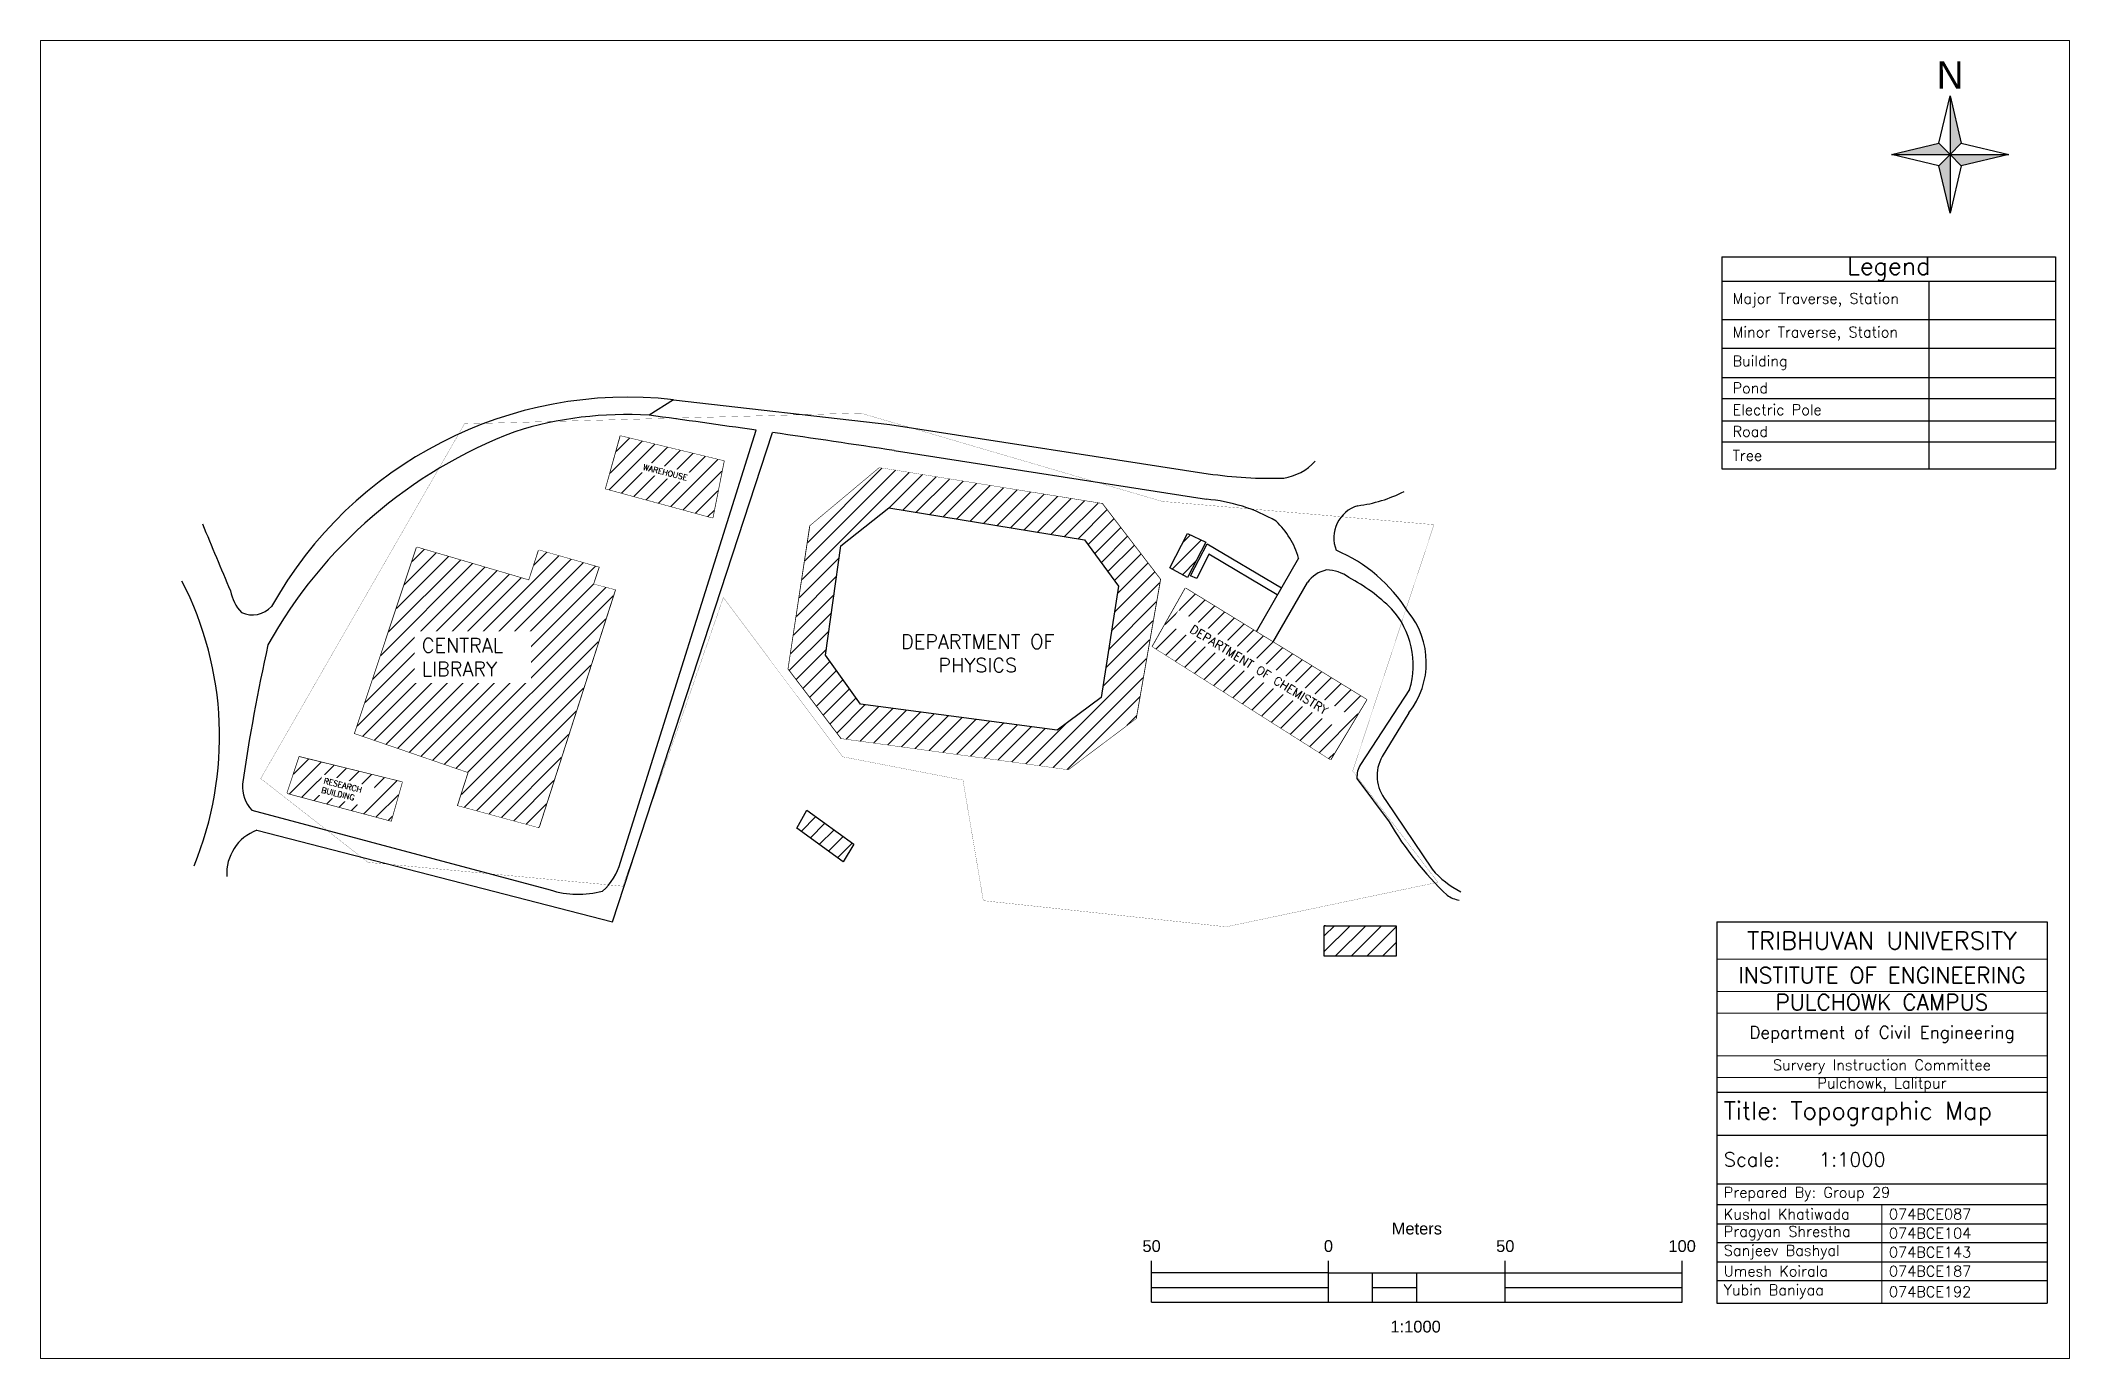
# Paper-space layout 'Layout1' of a CAD drawing. Header units: metres. Extents: x 3 to 576, y 4 to 376.
# The model-space entities are those that its viewports show. They can reach past a viewport. Long polylines and large blocks are cut down to what shows.
import ezdxf
from ezdxf.enums import TextEntityAlignment as Align

# ---------------------------------------------------------------- set-up
doc = ezdxf.new("R2010")
doc.units = ezdxf.units.M
doc.set_wipeout_variables(frame=1)
doc.layers.get('0').update_dxf_attribs({"color": 40})
for name, color, linetype in [('1', 40, 'Continuous'), ('2', 40, 'Continuous'), ('3', 40, 'Continuous'), ('C-TOPO', 7, 'Continuous')]:
    doc.layers.add(name, color=color, linetype=linetype)
doc.styles.add('$0$Scale Bar', font='arial.ttf')
doc.styles.add('North Arrow Text', font='BOD_R.TTF', dxfattribs={"height": 0.1})
doc.styles.get("Standard").update_dxf_attribs({"font": 'simplex.shx'})
doc.styles.add('Text 3mm', font='simplex.shx', dxfattribs={"height": 3})
pattern_1 = [(45, (7524.978, 36758.3044), (-2.218123262, 2.218123262), [])]

# ---------------------------------------------------------------- blocks, each defined once
blk = doc.blocks.new('*U72')
at = {"linetype": 'ByBlock', "lineweight": -2}
h = blk.add_hatch(color=0, dxfattribs=at)
h.paths.add_polyline_path([(0, 63.9), (0, 0), (12.3, 12.3)])
h.paths.add_polyline_path([(0, 0), (-12.3, 12.3), (-63.9, 0)])
h.paths.add_polyline_path([(0, -63.9), (0, 0), (-12.3, -12.3)])
h.paths.add_polyline_path([(0, 0), (12.3, -12.3), (63.9, 0)])
at = {"color": 0, "linetype": 'ByBlock', "lineweight": -2}
blk.add_lwpolyline([(0, 63.9), (12.3, 12.3), (63.9, 0), (12.3, -12.3), (0, -63.9), (-12.3, -12.3), (-63.9, 0), (-12.3, 12.3)], close=True, dxfattribs=at)
for points in [[(0, 63.9), (0, 0), (0, -63.9)], [(-63.9, 0), (0, 0), (63.9, 0)], [(-12.3, 12.3), (0, 0)], [(0, 0), (-12.3, -12.3)], [(12.3, 12.3), (0, 0)], [(0, 0), (12.3, -12.3)]]:
    blk.add_lwpolyline(points, dxfattribs=at)
at = {"color": 0, "linetype": 'ByBlock', "lineweight": -2, "insert": (0, 71.7), "char_height": 29.9, "attachment_point": 8, "style": 'North Arrow Text'}
blk.add_mtext('N', dxfattribs=at)
blk = doc.blocks.new('*T80')
at = {"color": 0, "lineweight": -2, "transparency": 16777216}
for p, q in [((0, 0), (94.34, 0)), ((0, 0), (0, -59.97)), ((94.34, 0), (94.34, -59.97)), ((0, -6.87), (94.34, -6.87)), ((58.49, -6.87), (58.49, -59.97)), ((0, -17.69), (94.34, -17.69)), ((0, -25.81), (94.34, -25.81)), ((0, -34.12), (94.34, -34.12)), ((0, -40.06), (94.34, -40.06)), ((0, -46.42), (94.34, -46.42)), ((0, -52.35), (94.34, -52.35)), ((0, -59.97), (94.34, -59.97))]:
    blk.add_line(p, q, dxfattribs=at)
at = {"color": 0, "transparency": 16777216, "insert": (47.17, -3.44), "char_height": 5, "width": 94.2237, "attachment_point": 5}
blk.add_mtext('Legend', dxfattribs=at)
at = {"color": 253, "transparency": 16777216, "char_height": 3, "width": 52.4887, "attachment_point": 4}
for s, insert in [('Major Traverse, Station', (3, -12.28)), ('Minor Traverse, Station', (3, -21.75)), ('Building', (3, -29.97)), ('Pond', (3, -37.09)), ('Electric Pole', (3, -43.24)), ('Road', (3, -49.39)), ('Tree', (3, -56.16))]:
    blk.add_mtext(s, dxfattribs=dict(at, insert=insert))
blk = doc.blocks.new('*T84')
at = {"color": 0, "lineweight": -2, "transparency": 16777216}
for p, q in [((0, 0), (93.41, 0)), ((0, 0), (0, -79.82)), ((93.41, 0), (93.41, -107.72)), ((0, -48.09), (93.41, -48.09)), ((0, -60.23), (93.41, -60.23)), ((0, -74.03), (93.41, -74.03)), ((0, -79.82), (93.41, -79.82)), ((46.7, -85.34), (93.41, -85.34)), ((46.7, -90.62), (93.41, -90.62)), ((46.7, -96.07), (93.41, -96.07)), ((46.7, -101.34), (93.41, -101.34)), ((46.7, -107.72), (93.41, -107.72))]:
    blk.add_line(p, q, dxfattribs=at)
at = {"color": 0, "linetype": 'ByBlock', "lineweight": -2, "transparency": 16777216}
for p, q in [((0, -79.82), (0, -107.72)), ((0, -85.34), (46.7, -85.34)), ((0, -90.62), (46.7, -90.62)), ((0, -96.07), (46.7, -96.07)), ((0, -101.34), (46.7, -101.34)), ((0, -107.72), (46.7, -107.72))]:
    blk.add_line(p, q, dxfattribs=at)
at = {"layer": 'Defpoints', "color": 8, "linetype": 'ByBlock', "lineweight": 0, "transparency": 16777216}
for p, q in [((0, -10.47), (93.41, -10.47)), ((0, -19.62), (93.41, -19.62)), ((0, -25.74), (93.41, -25.74)), ((0, -37.86), (93.41, -37.86)), ((0, -43.97), (93.41, -43.97)), ((46.7, -79.82), (46.7, -107.72))]:
    blk.add_line(p, q, dxfattribs=at)
at = {"color": 0, "transparency": 16777216, "width": 93.2873, "attachment_point": 5}
for s, insert, char_height in [('TRIBHUVAN UNIVERSITY', (46.7, -5.24), 5), ('INSTITUTE OF ENGINEERING', (46.7, -15.05), 4.5), ('PULCHOWK CAMPUS', (46.7, -22.68), 4.5)]:
    blk.add_mtext(s, dxfattribs=dict(at, insert=insert, char_height=char_height))
at = {"color": 0, "transparency": 16777216, "style": 'Text 3mm'}
for s, insert, char_height, width, attachment_point in [('Department of Civil Engineering', (46.7, -31.8), 3.5, 93.2873, 5), ('Survery Instruction Committee', (46.7, -40.91), 3, 93.2873, 5), ('Pulchowk, Lalitpur', (46.7, -46.03), 3, 93.2873, 5), ('Title: Topographic Map', (2, -54.16), 5, 89.4073, 4), ('Scale:    1:1000', (2, -67.13), 4, 89.4073, 4), ('Prepared By: Group 29', (2, -76.92), 3, 89.4073, 4), ('Kushal Khatiwada', (2, -82.58), 3, 42.7036, 4), ('Pragyan Shrestha', (2, -87.98), 3, 42.7036, 4), ('074BCE087', (48.7, -82.58), 3, 42.7036, 4), ('Sanjeev Bashyal', (2, -93.34), 3, 42.7036, 4), ('074BCE104', (48.7, -87.98), 3, 42.7036, 4), ('Umesh Koirala', (2, -98.71), 3, 42.7036, 4), ('074BCE143', (48.7, -93.34), 3, 42.7036, 4), ('074BCE187', (48.7, -98.71), 3, 42.7036, 4), ('Yubin Baniyaa', (2, -104.53), 3, 42.7036, 4), ('074BCE192', (48.7, -104.53), 3, 42.7036, 4)]:
    blk.add_mtext(s, dxfattribs=dict(at, insert=insert, char_height=char_height, width=width, attachment_point=attachment_point))
blk = doc.blocks.new('*U90')
for p, q in [((-50, 8.33), (-50, 11.67)), ((0, 8.33), (0, 11.67)), ((50, 8.33), (50, 11.67)), ((100, 8.33), (100, 11.67)), ((-50, 0), (-50, 8.33)), ((0, 8.33), (-50, 8.33)), ((0, 8.33), (100, 8.33)), ((0, 0), (0, 8.33)), ((12.5, 0), (12.5, 8.33)), ((25, 0), (25, 8.33)), ((50, 0), (50, 8.33)), ((100, 0), (100, 8.33)), ((-50, 4.17), (0, 4.17)), ((0, 0), (100, 0)), ((12.5, 4.17), (25, 4.17)), ((50, 4.17), (100, 4.17)), ((-50, 0), (0, 0))]:
    blk.add_line(p, q)
at = {"style": '$0$Scale Bar'}
for tag, p in [('Map.ScaleBar.Div', (-50, 13.21)), ('Map.ScaleBar.Div0', (0, 13.21)), ('Map.ScaleBar.Units.Label', (25, 18.15)), ('Map.ScaleBar.Div1', (50, 13.21)), ('Map.ScaleBar.Div2', (100, 13.21))]:
    blk.add_attdef(tag, text='', height=3.33, dxfattribs=at).set_placement(p, align=Align.BOTTOM_CENTER)
blk.add_attdef('Map.ScaleBar.ScaleRatio', text='', height=3.33, dxfattribs=at).set_placement((24.65, -5.23), align=Align.TOP_CENTER)

msp = doc.modelspace()

# ---------------------------------------------------------------- hatches: boundary and pattern name
at = {"layer": '3'}
h = msp.add_hatch(dxfattribs=at)
h.set_pattern_fill('ANSI31', color=256)
h.paths.add_polyline_path([(627168.6, 3063302.13), (627173.64, 3063311.82), (627178.75, 3063309.34), (627173.64, 3063299.35)])

# ---------------------------------------------------------------- linework, layer by layer
at = {"color": 3, "const_width": 0.05, "elevation": 1321.46, "flags": 128}
msp.add_lwpolyline([(627243.27, 3063314.32), (627220.29, 3063244.7), (627244.39, 3063213.22), (627184.53, 3063200.63), (627115.86, 3063208.02), (627110.11, 3063242.11), (627076.11, 3063248.69), (627042.37, 3063293.72), (627013.96, 3063212.11), (626941.92, 3063218.84), (626911.56, 3063242.54), (626969.18, 3063342.82), (627081.17, 3063345.86), (627166.4, 3063320.9), (627243.27, 3063314.32)], dxfattribs=at)
at = {"layer": '1'}
for p, q in [((627013.25, 3063218.9, -5225.25), (627051.6, 3063341.04, -5225.25)), ((627089.45, 3063342.59, -5225.25), (627179.47, 3063328.71, -5225.25)), ((627011.02, 3063202.02, -5225.25), (627056.24, 3063340.37, -5225.25)), ((627090.7, 3063335.26, -5225.25), (627178.94, 3063321.49, -5225.25)), ((627204.99, 3063304.88, -5225.25), (627193.04, 3063284.02, -5225.25)), ((627197.76, 3063281.05, -5225.25), (627207.48, 3063297.97, -5225.25)), ((627236.4, 3063267.73, -5225.25), (627222.5, 3063246.53, -5225.25)), ((627236.2, 3063261.15, -5225.25), (627228.67, 3063248.8, -5225.25)), ((627221.51, 3063242.57, -5225.25), (627230.59, 3063230.29, -5225.25)), ((626909.08, 3063233.62, -5225.25), (626993.41, 3063211.05, -5225.25)), ((627229.7, 3063236.35, -5225.25), (627242.75, 3063216.88, -5225.25)), ((626910.46, 3063227.94, -5225.25), (627011.02, 3063202.02, -5225.25))]:
    msp.add_line(p, q, dxfattribs=at)
at = {"layer": '1', "elevation": -5225.25, "flags": 128}
for points in [[(627013.3, 3063339.39), (627042.52, 3063332.33), (627039.34, 3063316.25), (627009.11, 3063324.47), (627013.3, 3063339.39)], [(627086.53, 3063330.42), (627149.42, 3063320.26), (627165.87, 3063298.86), (627159, 3063259.5), (627139.85, 3063245.08), (627075.77, 3063253.87), (627060.75, 3063273.6), (627066.93, 3063314.02), (627086.53, 3063330.42)], [(626922.47, 3063248.65), (626919.05, 3063238.4), (626948.41, 3063230.56), (626951.54, 3063241.55), (626922.47, 3063248.65)], [(627063.1, 3063228.5), (627066, 3063233.61), (627079.24, 3063223.99), (627076.23, 3063218.99), (627063.1, 3063228.5)], [(627212.59, 3063200.9), (627232.59, 3063200.9), (627232.59, 3063192.31), (627212.25, 3063192.31), (627212.25, 3063200.9)]]:
    msp.add_lwpolyline(points, dxfattribs=at)
for points in [[(626938.15, 3063255.3), (626955.71, 3063307.92), (626987.42, 3063298.61), (626990.21, 3063307.13), (627007.13, 3063302.28), (627005.57, 3063297.51), (627011.74, 3063295.87), (626990.17, 3063228.69), (626967.31, 3063234.92), (626970.32, 3063244.26)], [(627214.01, 3063247.9), (627163.69, 3063279.83), (627173.02, 3063296.34), (627224.23, 3063264.86)]]:
    msp.add_lwpolyline(points, close=True, dxfattribs=at)
at = {"layer": '1'}
for centre, radius, start, end in [((626453.91, 3059162.58, -5225.25), 4220.99, 81.32299, 81.79585), ((627198.44, 3063342.46, -5225.25), 15.18, 279.08507, 317.64604), ((627197.39, 3063452.09, -5225.25), 124.67, 261.73652, 271.58324), ((627216.63, 3063359.48, -5225.25), 40.14, 277.26923, 296.93991), ((627175.05, 3063274.7, -5225.25), 46.96, 59.86763, 85.24856), ((627224.43, 3063310.58, -5225.25), 9.47, 106.67938, 201.62366), ((628927, 3064152.4, -5225.25), 2197.87, 202.40977, 202.94315), ((627182.88, 3063298.54, -5225.25), 23, 16.00471, 46.7912), ((627197.78, 3063265.59, -5225.25), 45.18, 32.38813, 66.73623), ((627215.07, 3063292.35, -5225.25), 9.44, 103.30828, 143.47162), ((627212.59, 3063290.13, -5225.25), 11.41, 54.30285, 88.45979), ((626915.08, 3063297.94, -5225.25), 12.3, 190.7939, 223.52225), ((627193.14, 3063251.24, -5225.25), 54.78, 45.82124, 61.53574), ((626909.21, 3063296.11, -5225.25), 7.3, 245.39144, 318.00772), ((627238.07, 3063243.31, -5225.25), 10.89, 149.70064, 219.77079), ((627228.24, 3063242.98, -5225.25), 6.75, 148.3398, 183.56298), ((627311.99, 3063277.9, -5225.25), 94.3, 210.32142, 226.45296), ((626997.44, 3063222.97, -5225.25), 16.33, 311.22409, 345.54377), ((627262.26, 3063233.64, -5225.25), 25.72, 220.65768, 243.83809), ((627001.43, 3063236.53, -5225.25), 26.71, 252.5327, 284.68869), ((627251.46, 3063215.79, -5225.25), 7.66, 234.61316, 262.26067)]:
    msp.add_arc(centre, radius, start, end, dxfattribs=at)
at = {"layer": '2'}
for centre, radius, start, end in [((627213.66, 3063274.62, -5225.25), 23.76, 343.13694, 42.00161), ((627218.33, 3063275.31, -5225.25), 22.79, 321.60987, 39.45176)]:
    msp.add_arc(centre, radius, start, end, dxfattribs=at)
at = {"layer": '3'}
for p, q in [((627028.29, 3063349.64, -5225.25), (627021.37, 3063345.25, -5225.25)), ((627028.29, 3063349.64, -5225.25), (627089.45, 3063342.59, -5225.25)), ((627212.59, 3063200.9, 1317.17), (627212.25, 3063200.9, 1317.18)), ((627212.25, 3063200.9, 1317.18), (627212.25, 3063200.9, 1317.18)), ((627212.25, 3063200.9, 1317.18), (627212.25, 3063200.68, 1317.16))]:
    msp.add_line(p, q, dxfattribs=at)
at = {"layer": '3', "flags": 128}
for points in [[(627168.6, 3063302.13), (627173.64, 3063311.82), (627178.75, 3063309.34), (627173.64, 3063299.35), (627168.6, 3063302.13)], [(627198.95, 3063294.48), (627179.6, 3063306), (627176.22, 3063299.13), (627174.48, 3063299.82), (627179.18, 3063308.9), (627200.2, 3063296.44)]]:
    msp.add_lwpolyline(points, dxfattribs=at)
at = {"layer": '3', "elevation": -5225.25}
for points in [[(626892.71, 3063217.84, 0.219494), (626889.3, 3063298.37)], [(626913.61, 3063280.35, 0.018711), (626906.41, 3063240.98, 0.211329), (626909.08, 3063233.62)], [(626910.46, 3063227.94, 0.327251), (626901.96, 3063214.89)]]:
    msp.add_lwpolyline(points, format="xyb", dxfattribs=at)
at = {"layer": '3'}
for centre, radius, start, end in [((627015.46, 3063234.83, -5225.25), 115.52, 83.62124, 150.78136), ((627030.72, 3063215.18, -5225.25), 134.03, 110.65889, 150.90513), ((627014.91, 3063241.2, -5225.25), 104.25, 86.44512, 107.56989)]:
    msp.add_arc(centre, radius, start, end, dxfattribs=at)

# ---------------------------------------------------------------- next in the draw order: wipeouts: each hides what was drawn before it
for points in [[(627039.34, 3063316.25), (627042.52, 3063332.33), (627013.3, 3063339.39), (627009.11, 3063324.47)], [(627075.77, 3063253.87), (627060.75, 3063273.6), (627066.93, 3063314.02), (627086.53, 3063330.42), (627149.42, 3063320.26), (627165.87, 3063298.86), (627159, 3063259.5), (627139.85, 3063245.08)], [(626938.15, 3063255.3), (626955.71, 3063307.92), (626987.42, 3063298.61), (626990.21, 3063307.13), (627007.13, 3063302.28), (627005.57, 3063297.51), (627011.74, 3063295.87), (626990.17, 3063228.69), (626967.31, 3063234.92), (626970.32, 3063244.26)]]:
    msp.add_wipeout(points).translate(0, 0, -5225.25).dxf.layer = '3'

# ---------------------------------------------------------------- next in the draw order: hatches: boundary and pattern name
at = {"layer": '2'}
h = msp.add_hatch(dxfattribs=at)
h.set_pattern_fill('ANSI31', color=256, scale=0.988)
h.set_pattern_definition(pattern_1)
h.paths.add_polyline_path([(627089.18, 3063319.07), (627144.5, 3063310.04), (627154.13, 3063296.94), (627149.17, 3063265.45), (627136.72, 3063256.26), (627081.17, 3063263.55), (627071.25, 3063277.44), (627075.6, 3063308.33)], flags=16)
h.paths.add_polyline_path([(627086.53, 3063330.42), (627149.42, 3063320.26), (627165.87, 3063298.86), (627159, 3063259.5), (627139.85, 3063245.08), (627075.77, 3063253.87), (627060.75, 3063273.6), (627066.93, 3063314.02)])
h.paths.add_polyline_path([(627013.3, 3063339.39), (627042.52, 3063332.33), (627039.34, 3063316.25), (627009.11, 3063324.47)])
h = msp.add_hatch(dxfattribs=at)
h.set_pattern_fill('ANSI31', color=256, scale=0.988)
h.set_pattern_definition(pattern_1)
h.paths.add_polyline_path([(626967.31, 3063234.92), (626990.17, 3063228.69), (627011.74, 3063295.87), (627005.57, 3063297.51), (627007.13, 3063302.28), (626990.21, 3063307.13), (626987.42, 3063298.61), (626955.71, 3063307.92), (626938.15, 3063255.3), (626970.32, 3063244.26)])

# ---------------------------------------------------------------- next in the draw order: linework, layer by layer
at = {"layer": '1', "elevation": 1350, "flags": 128}
msp.add_lwpolyline([(627089.18, 3063319.07), (627144.5, 3063310.04), (627154.13, 3063296.94), (627149.17, 3063265.45), (627136.72, 3063256.26), (627081.17, 3063263.55), (627071.25, 3063277.44), (627075.6, 3063308.33), (627089.18, 3063319.07)], dxfattribs=at)
at = {"layer": '1'}
msp.add_arc((626453.91, 3059162.58, -5225.25), 4220.99, 81.85955, 82.27385, dxfattribs=at)

# ---------------------------------------------------------------- next in the draw order: texts
at = {"layer": '3', "insert": (627019.93, 3063331.43, 12305.7), "char_height": 1.6, "attachment_point": 1, "rotation": 345.97487, "bg_fill": 3, "box_fill_scale": 1.5, "bg_fill_color": 256, "bg_fill_transparency": 0}
msp.add_mtext_dynamic_manual_height_columns('WAREHOUSE', width=13.5451, gutter_width=1, heights=[0], dxfattribs=at)
at = {"layer": '3', "insert": (626957.1, 3063282.19, 1329), "char_height": 4, "attachment_point": 1, "bg_fill": 3, "box_fill_scale": 1.5, "bg_fill_color": 256, "bg_fill_transparency": 0}
msp.add_mtext_dynamic_manual_height_columns('CENTRAL LIBRARY', width=28.9275, gutter_width=1, heights=[0], dxfattribs=at)

# ---------------------------------------------------------------- next in the draw order: wipeouts: each hides what was drawn before it
for points in [[(627214.01, 3063247.9), (627163.69, 3063279.83), (627173.02, 3063296.34), (627224.23, 3063264.86)], [(626922.47, 3063248.65), (626919.05, 3063238.4), (626948.41, 3063230.56), (626951.54, 3063241.55)]]:
    msp.add_wipeout(points).translate(0, 0, -5225.25).dxf.layer = '3'

# ---------------------------------------------------------------- next in the draw order: hatches: boundary and pattern name
at = {"layer": '2'}
h = msp.add_hatch(dxfattribs=at)
h.set_pattern_fill('ANSI31', color=256, scale=0.988)
h.set_pattern_definition(pattern_1)
h.paths.add_polyline_path([(627063.1, 3063228.5), (627066, 3063233.61), (627079.24, 3063223.99), (627076.23, 3063218.99)])
edge = h.paths.add_edge_path()
edge.add_line((627214.01, 3063247.9), (627163.69, 3063279.83))
edge.add_line((627163.69, 3063279.83), (627173.02, 3063296.34))
edge.add_line((627173.02, 3063296.34), (627224.23, 3063264.86))
edge.add_line((627224.23, 3063264.86), (627214.01, 3063247.9))
edge.add_line((627212.59, 3063200.9), (627232.59, 3063200.9))
edge.add_line((627232.59, 3063200.9), (627232.59, 3063192.31))
edge.add_line((627232.59, 3063192.31), (627212.25, 3063192.31))
edge.add_line((627212.25, 3063192.31), (627212.25, 3063200.9))
h = msp.add_hatch(dxfattribs=at)
h.set_pattern_fill('ANSI31', color=256, scale=0.988)
h.set_pattern_definition(pattern_1)
h.paths.add_polyline_path([(626922.47, 3063248.65), (626919.05, 3063238.4), (626948.41, 3063230.56), (626951.54, 3063241.55)])

# ---------------------------------------------------------------- next in the draw order: texts
at = {"layer": '3', "attachment_point": 1, "bg_fill": 3, "box_fill_scale": 1.5, "bg_fill_color": 256, "bg_fill_transparency": 0}
for s, width, heights, insert, char_height, rotation in [('\\pxqc;DEPARTMENT OF CHEMISTRY', 54.0376, [3.83], (627171.46, 3063288.47, 3931.95), 2.4, 328.41988), ('RESEARCH\\PBUILDING', 13.5451, [0], (626929.61, 3063242.75, 13632.7), 1.6, 345.97487)]:
    msp.add_mtext_dynamic_manual_height_columns(s, width=width, gutter_width=1, heights=heights, dxfattribs=dict(at, insert=insert, char_height=char_height, rotation=rotation))
at = {"layer": '3', "insert": (627087.26, 3063283.25, 7876.25), "char_height": 4, "attachment_point": 1, "bg_fill": 3, "box_fill_scale": 1.5, "bg_fill_color": 256, "bg_fill_transparency": 0}
msp.add_mtext_dynamic_manual_height_columns('\\pxqc;DEPARTMENT OF PHYSICS', width=54.0376, gutter_width=1, heights=[14.42], dxfattribs=at)

psp = doc.layouts.get("Layout1")

# ---------------------------------------------------------------- block references
for name, p in [('*T80', (478.17, 315.29)), ('*T84', (476.69, 127.23))]:
    psp.add_blockref(name, p)
at = {"layer": 'C-TOPO', "xscale": 0.2594218073982039, "yscale": 0.2594218073982039, "zscale": 0.2594218073982039}
psp.add_blockref('*U72', (542.66, 344.23), dxfattribs=at)
at = {"layer": 'C-TOPO'}
psp.add_blockref('*U90', (366.91, 19.74), dxfattribs=at).add_auto_attribs({'Map.ScaleBar.Div2': '100', 'Map.ScaleBar.Div1': '50', 'Map.ScaleBar.Div0': '0', 'Map.ScaleBar.Units.Label': 'Meters', 'Map.ScaleBar.ScaleRatio': '1:1000', 'Map.ScaleBar.Div': '50'})

# ---------------------------------------------------------------- viewports
at = {"layer": 'C-TOPO', "view_target_point": (627136.13, 3063307.17)}
psp.add_viewport(center=(289.6, 190.13), size=(573.62, 372.559), view_center_point=(0, -42.28), view_height=372.559, dxfattribs=at)

doc.saveas('drawing.dxf')
